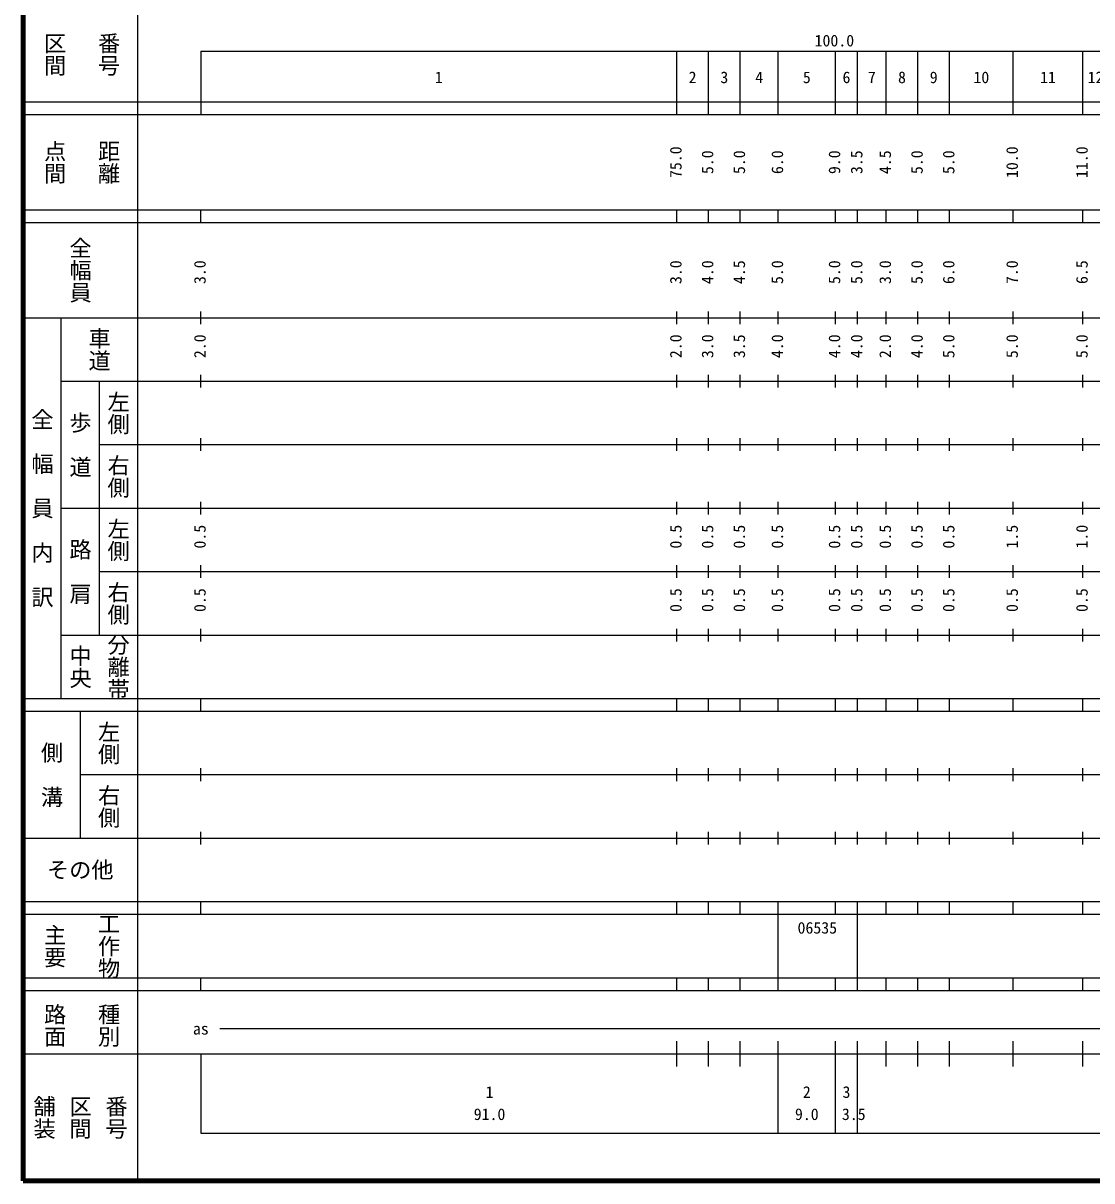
# Model space of a CAD drawing. Units: millimetres on the paper, enlarged 1000 times. Extents: x 40000 to 680000, y 20000 to 380000.
# Drawn here: x 40000 to 208421, y 20000 to 202409 of the extents above; entities that cross this region are included whole.
import ezdxf
from ezdxf.enums import TextEntityAlignment as Align

# ---------------------------------------------------------------- set-up
doc = ezdxf.new("R2010")
doc.units = ezdxf.units.MM
doc.header["$LTSCALE"] = 1000
doc.layers.add('M-TTL', color=2, linetype='Continuous', lineweight=140)
doc.layers.add('M-TTL-BAND', color=7, linetype='Continuous', lineweight=25)
doc.styles.add('@ＭＳ ゴシック', font='')
doc.styles.add('ＭＳ ゴシック', font='')
doc.styles.get('@ＭＳ ゴシック').set_extended_font_data('@MS Gothic')
doc.styles.get('ＭＳ ゴシック').set_extended_font_data('MS Gothic')

msp = doc.modelspace()

# ---------------------------------------------------------------- linework, layer by layer
at = {"layer": 'M-TTL'}
for p, q in [((40000, 380000), (40000, 20000)), ((40000, 20000), (680000, 20000))]:
    msp.add_line(p, q, dxfattribs=at)
at = {"layer": 'M-TTL-BAND'}
for p, q in [((58000, 370000), (58000, 20000)), ((68000, 198000), (579000, 198000)), ((68000, 198000), (68000, 188000)), ((143000, 188000), (143000, 198000)), ((148000, 188000), (148000, 198000)), ((153000, 188000), (153000, 198000)), ((159000, 188000), (159000, 198000)), ((168000, 188000), (168000, 198000)), ((171500, 188000), (171500, 198000)), ((176000, 188000), (176000, 198000)), ((181000, 188000), (181000, 198000)), ((186000, 188000), (186000, 198000)), ((196000, 188000), (196000, 198000)), ((207000, 188000), (207000, 198000)), ((40000, 190000), (579000, 190000)), ((40000, 188000), (579000, 188000)), ((40000, 173000), (579000, 173000)), ((68000, 171000), (68000, 173000)), ((143000, 171000), (143000, 173000)), ((148000, 171000), (148000, 173000)), ((153000, 171000), (153000, 173000)), ((159000, 171000), (159000, 173000)), ((168000, 171000), (168000, 173000)), ((171500, 171000), (171500, 173000)), ((176000, 171000), (176000, 173000)), ((181000, 171000), (181000, 173000)), ((186000, 171000), (186000, 173000)), ((196000, 171000), (196000, 173000)), ((207000, 171000), (207000, 173000)), ((40000, 171000), (579000, 171000)), ((68000, 155000), (68000, 157000)), ((143000, 155000), (143000, 157000)), ((148000, 155000), (148000, 157000)), ((153000, 155000), (153000, 157000)), ((159000, 155000), (159000, 157000)), ((168000, 155000), (168000, 157000)), ((171500, 155000), (171500, 157000)), ((176000, 155000), (176000, 157000)), ((181000, 155000), (181000, 157000)), ((186000, 155000), (186000, 157000)), ((196000, 155000), (196000, 157000)), ((207000, 155000), (207000, 157000)), ((40000, 156000), (579000, 156000)), ((46000, 96000), (46000, 156000)), ((46000, 146000), (579000, 146000)), ((52000, 146000), (52000, 106000)), ((68000, 145000), (68000, 147000)), ((143000, 145000), (143000, 147000)), ((148000, 145000), (148000, 147000)), ((153000, 145000), (153000, 147000)), ((159000, 145000), (159000, 147000)), ((168000, 145000), (168000, 147000)), ((171500, 145000), (171500, 147000)), ((176000, 145000), (176000, 147000)), ((181000, 145000), (181000, 147000)), ((186000, 145000), (186000, 147000)), ((196000, 145000), (196000, 147000)), ((207000, 145000), (207000, 147000)), ((68000, 135000), (68000, 137000)), ((143000, 135000), (143000, 137000)), ((148000, 135000), (148000, 137000)), ((153000, 135000), (153000, 137000)), ((159000, 135000), (159000, 137000)), ((168000, 135000), (168000, 137000)), ((171500, 135000), (171500, 137000)), ((176000, 135000), (176000, 137000)), ((181000, 135000), (181000, 137000)), ((186000, 135000), (186000, 137000)), ((196000, 135000), (196000, 137000)), ((207000, 135000), (207000, 137000)), ((52000, 136000), (579000, 136000)), ((46000, 126000), (579000, 126000)), ((68000, 125000), (68000, 127000)), ((143000, 125000), (143000, 127000)), ((148000, 125000), (148000, 127000)), ((153000, 125000), (153000, 127000)), ((159000, 125000), (159000, 127000)), ((168000, 125000), (168000, 127000)), ((171500, 125000), (171500, 127000)), ((176000, 125000), (176000, 127000)), ((181000, 125000), (181000, 127000)), ((186000, 125000), (186000, 127000)), ((196000, 125000), (196000, 127000)), ((207000, 125000), (207000, 127000)), ((68000, 115000), (68000, 117000)), ((143000, 115000), (143000, 117000)), ((148000, 115000), (148000, 117000)), ((153000, 115000), (153000, 117000)), ((159000, 115000), (159000, 117000)), ((168000, 115000), (168000, 117000)), ((171500, 115000), (171500, 117000)), ((176000, 115000), (176000, 117000)), ((181000, 115000), (181000, 117000)), ((186000, 115000), (186000, 117000)), ((196000, 115000), (196000, 117000)), ((207000, 115000), (207000, 117000)), ((52000, 116000), (579000, 116000)), ((46000, 106000), (579000, 106000)), ((68000, 105000), (68000, 107000)), ((143000, 105000), (143000, 107000)), ((148000, 105000), (148000, 107000)), ((153000, 105000), (153000, 107000)), ((159000, 105000), (159000, 107000)), ((168000, 105000), (168000, 107000)), ((171500, 105000), (171500, 107000)), ((176000, 105000), (176000, 107000)), ((181000, 105000), (181000, 107000)), ((186000, 105000), (186000, 107000)), ((196000, 105000), (196000, 107000)), ((207000, 105000), (207000, 107000)), ((40000, 96000), (579000, 96000)), ((68000, 94000), (68000, 96000)), ((143000, 94000), (143000, 96000)), ((148000, 94000), (148000, 96000)), ((153000, 94000), (153000, 96000)), ((159000, 94000), (159000, 96000)), ((168000, 94000), (168000, 96000)), ((171500, 94000), (171500, 96000)), ((176000, 94000), (176000, 96000)), ((181000, 94000), (181000, 96000)), ((186000, 94000), (186000, 96000)), ((196000, 94000), (196000, 96000)), ((207000, 94000), (207000, 96000)), ((40000, 94000), (579000, 94000)), ((49000, 94000), (49000, 74000)), ((49000, 84000), (579000, 84000)), ((68000, 83000), (68000, 85000)), ((143000, 83000), (143000, 85000)), ((148000, 83000), (148000, 85000)), ((153000, 83000), (153000, 85000)), ((159000, 83000), (159000, 85000)), ((168000, 83000), (168000, 85000)), ((171500, 83000), (171500, 85000)), ((176000, 83000), (176000, 85000)), ((181000, 83000), (181000, 85000)), ((186000, 83000), (186000, 85000)), ((196000, 83000), (196000, 85000)), ((207000, 83000), (207000, 85000)), ((68000, 73000), (68000, 75000)), ((143000, 73000), (143000, 75000)), ((148000, 73000), (148000, 75000)), ((153000, 73000), (153000, 75000)), ((159000, 73000), (159000, 75000)), ((168000, 73000), (168000, 75000)), ((171500, 73000), (171500, 75000)), ((176000, 73000), (176000, 75000)), ((181000, 73000), (181000, 75000)), ((186000, 73000), (186000, 75000)), ((196000, 73000), (196000, 75000)), ((207000, 73000), (207000, 75000)), ((40000, 74000), (579000, 74000)), ((40000, 64000), (579000, 64000)), ((68000, 62000), (68000, 64000)), ((143000, 62000), (143000, 64000)), ((148000, 62000), (148000, 64000)), ((153000, 62000), (153000, 64000)), ((159000, 62000), (159000, 64000)), ((168000, 62000), (168000, 64000)), ((171500, 62000), (171500, 64000)), ((176000, 62000), (176000, 64000)), ((181000, 62000), (181000, 64000)), ((186000, 62000), (186000, 64000)), ((196000, 62000), (196000, 64000)), ((207000, 62000), (207000, 64000)), ((40000, 62000), (579000, 62000)), ((159000, 52000), (159000, 62000)), ((171500, 52000), (171500, 62000)), ((40000, 52000), (579000, 52000)), ((68000, 50000), (68000, 52000)), ((143000, 50000), (143000, 52000)), ((148000, 50000), (148000, 52000)), ((153000, 50000), (153000, 52000)), ((159000, 50000), (159000, 52000)), ((168000, 50000), (168000, 52000)), ((171500, 50000), (171500, 52000)), ((176000, 50000), (176000, 52000)), ((181000, 50000), (181000, 52000)), ((186000, 50000), (186000, 52000)), ((196000, 50000), (196000, 52000)), ((207000, 50000), (207000, 52000)), ((40000, 50000), (579000, 50000)), ((71000, 44000), (469500, 44000)), ((143000, 38000), (143000, 42000)), ((148000, 38000), (148000, 42000)), ((153000, 38000), (153000, 42000)), ((159000, 27500), (159000, 42000)), ((168000, 27500), (168000, 42000)), ((171500, 27500), (171500, 42000)), ((176000, 38000), (176000, 42000)), ((181000, 38000), (181000, 42000)), ((186000, 38000), (186000, 42000)), ((196000, 38000), (196000, 42000)), ((207000, 38000), (207000, 42000)), ((40000, 40000), (579000, 40000)), ((68000, 40000), (68000, 27500)), ((68000, 27500), (579000, 27500))]:
    msp.add_line(p, q, dxfattribs=at)

# ---------------------------------------------------------------- texts
at = {"layer": 'M-TTL-BAND', "style": '@ＭＳ ゴシック'}
for s, p in [('番号', (53500, 197500)), ('区間', (45000, 197500)), ('点間', (45000, 180500)), ('距離', (53500, 180500)), ('全幅員', (49000, 163500)), ('車道', (52000, 151000)), ('左側', (55000, 141000)), ('全\u3000幅\u3000員\u3000内\u3000訳', (43000, 126000)), ('歩\u3000道', (49000, 136000)), ('右側', (55000, 131000)), ('左側', (55000, 121000)), ('路\u3000肩', (49000, 116000)), ('右側', (55000, 111000)), ('分離帯', (55000, 101000)), ('中央', (49000, 101000)), ('左側', (53500, 89000)), ('側\u3000溝', (44500, 84000)), ('右側', (53500, 79000)), ('主要', (45000, 57000)), ('工作物', (53500, 57000)), ('路面', (45000, 44500)), ('種別', (53500, 44500)), ('舗装', (43333, 30000)), ('区間', (49000, 30000)), ('番号', (54667, 30000))]:
    msp.add_text(s, height=2566, rotation=270, dxfattribs=at).set_placement(p, align=Align.MIDDLE_CENTER)
at = {"layer": 'M-TTL-BAND', "style": 'ＭＳ ゴシック'}
for s, p in [('100.0', (167844, 198195)), ('1', (105500, 192405)), ('2', (145500, 192405)), ('3', (150500, 192405)), ('4', (156000, 192405)), ('5', (163500, 192405)), ('6', (169750, 192405)), ('7', (173750, 192405)), ('8', (178500, 192405)), ('9', (183500, 192405)), ('10', (191000, 192405)), ('11', (201500, 192405)), ('12', (209000, 192405)), ('as', (68000, 42500)), ('1', (113500, 32523)), ('2', (163500, 32523)), ('3', (169750, 32523)), ('91.0', (113500, 29033)), ('9.0', (163500, 29033)), ('3.5', (170898, 29033))]:
    msp.add_text(s, height=1833, dxfattribs=at).set_placement(p, align=Align.BOTTOM_CENTER)
for s, p in [('75.0', (144314, 180500)), ('10.0', (197314, 180500)), ('11.0', (208314, 180500)), ('5.0', (149314, 180500)), ('5.0', (154314, 180500)), ('6.0', (160314, 180500)), ('9.0', (169314, 180500)), ('3.5', (172814, 180500)), ('4.5', (177314, 180500)), ('5.0', (182314, 180500)), ('5.0', (187314, 180500)), ('3.0', (69314, 163174)), ('3.0', (144314, 163174)), ('4.0', (149314, 163174)), ('4.5', (154314, 163174)), ('5.0', (160314, 163174)), ('5.0', (169314, 163174)), ('5.0', (172814, 163174)), ('3.0', (177314, 163174)), ('5.0', (182314, 163174)), ('6.0', (187314, 163174)), ('7.0', (197314, 163174)), ('6.5', (208314, 163174)), ('2.0', (69314, 151500)), ('2.0', (144314, 151500)), ('3.0', (149314, 151500)), ('4.0', (160314, 151500)), ('4.0', (169314, 151500)), ('4.0', (172814, 151500)), ('2.0', (177314, 151500)), ('4.0', (182314, 151500)), ('5.0', (187314, 151500)), ('5.0', (197314, 151500)), ('5.0', (208314, 151500)), ('3.5', (154314, 151500)), ('0.5', (69314, 121500)), ('0.5', (144314, 121500)), ('0.5', (149314, 121500)), ('0.5', (154314, 121500)), ('0.5', (160314, 121500)), ('0.5', (169314, 121500)), ('0.5', (172814, 121500)), ('0.5', (177314, 121500)), ('0.5', (182314, 121500)), ('0.5', (187314, 121500)), ('1.5', (197314, 121500)), ('1.0', (208314, 121500)), ('0.5', (69314, 111500)), ('0.5', (144314, 111500)), ('0.5', (149314, 111500)), ('0.5', (154314, 111500)), ('0.5', (160314, 111500)), ('0.5', (169314, 111500)), ('0.5', (172814, 111500)), ('0.5', (177314, 111500)), ('0.5', (182314, 111500)), ('0.5', (187314, 111500)), ('0.5', (197314, 111500)), ('0.5', (208314, 111500))]:
    msp.add_text(s, height=1833, rotation=90, dxfattribs=at).set_placement(p, align=Align.BOTTOM_CENTER)
msp.add_text('その他', height=2566, dxfattribs=at).set_placement((49000, 69000), align=Align.MIDDLE_CENTER)
msp.add_text('06535', height=1833, dxfattribs=at).set_placement((162039, 58405), align=Align.BOTTOM_LEFT)

doc.saveas('drawing.dxf')
